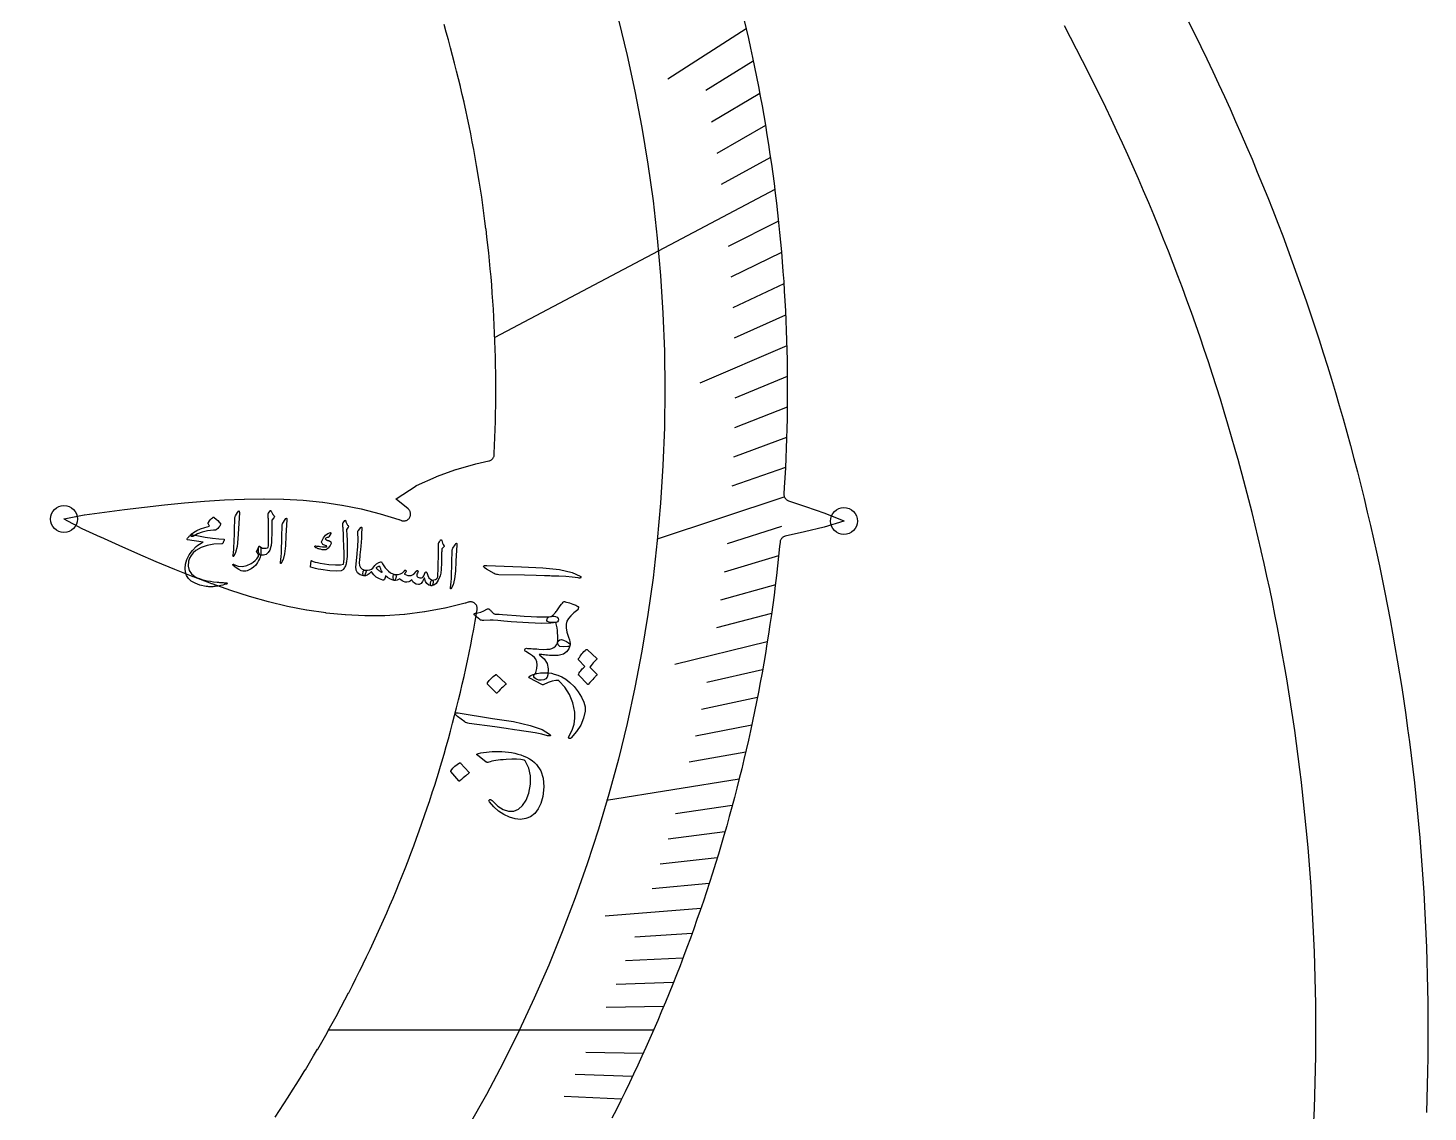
# Model space of a CAD drawing. Header units: millimetres. Extents: x -82 to 82, y -82 to 82.
# Drawn here: x 30.9 to 82.3, y -3 to 36.8 of the extents above; entities that cross this region are included whole.
import ezdxf

# ---------------------------------------------------------------- set-up
doc = ezdxf.new("R2010")
doc.units = ezdxf.units.MM
for name, color, linetype in [('CUT_INNER', 6, 'Continuous'), ('CUT_OUTER', 1, 'Continuous'), ('ENGRAVE', 7, 'Continuous'), ('ENGRAVE_FINE', 8, 'Continuous'), ('TEXT', 5, 'Continuous')]:
    doc.layers.add(name, color=color, linetype=linetype)

msp = doc.modelspace()

# ---------------------------------------------------------------- linework, layer by layer
at = {"layer": 'CUT_INNER'}
for points in [[(57.2262, 37.1231), (57.3085, 36.7718), (57.3886, 36.4199), (57.4666, 36.0675), (57.5425, 35.7147), (57.6161, 35.3613), (57.6876, 35.0076), (57.757, 34.6534), (57.8241, 34.2988), (57.8891, 33.9438), (57.9519, 33.5884), (58.0125, 33.2326), (58.0709, 32.8765), (58.1272, 32.52), (58.1812, 32.1632), (58.2331, 31.806), (58.2828, 31.4486), (58.3302, 31.0908), (58.3755, 30.7327), (58.4186, 30.3744), (58.4595, 30.0158), (58.4982, 29.657), (58.5347, 29.298), (58.5689, 28.9387), (58.601, 28.5792), (58.6309, 28.2196), (58.6585, 27.8597), (58.684, 27.4997), (58.7072, 27.1396), (58.7283, 26.7793), (58.7471, 26.4189), (58.7637, 26.0583), (58.7781, 25.6977), (58.7903, 25.337), (58.8002, 24.9763), (58.808, 24.6154), (58.8135, 24.2546), (58.8169, 23.8937), (58.818, 23.5328), (58.8169, 23.1719), (58.8135, 22.811), (58.808, 22.4502), (58.8003, 22.0893), (58.7903, 21.7286), (58.7781, 21.3679), (58.7637, 21.0073), (58.7472, 20.6467), (58.7283, 20.2863), (58.7073, 19.926), (58.6925, 19.6965), (58.6922, 19.6713), (58.6944, 19.6462), (58.6991, 19.6214), (58.7062, 19.5972), (58.7158, 19.5739), (58.7277, 19.5516), (58.7418, 19.5307), (58.7579, 19.5113), (58.7758, 19.4936), (58.7955, 19.4778), (58.8166, 19.4641), (58.8391, 19.4526), (58.8625, 19.4434), (59.4897, 19.2331), (59.4909, 19.2327), (60.1917, 18.9894), (60.1987, 18.9867), (60.8923, 18.6983), (60.897, 18.6961), (60.8918, 18.6942), (60.1736, 18.4752), (60.1663, 18.4733), (59.4451, 18.2999), (59.4438, 18.2996), (58.7422, 18.1387), (58.7191, 18.1323), (58.6967, 18.1236), (58.6752, 18.1128), (58.6549, 18.1), (58.6359, 18.0853), (58.6183, 18.0688), (58.6025, 18.0507), (58.5884, 18.0312), (58.5763, 18.0105), (58.5663, 17.9886), (58.5584, 17.966), (58.5527, 17.9426), (58.5492, 17.9188), (58.5348, 17.7676), (58.4983, 17.4086), (58.4597, 17.0497), (58.4188, 16.6912), (58.3757, 16.3328), (58.3304, 15.9748), (58.283, 15.617), (58.2333, 15.2596), (58.1815, 14.9024), (58.1274, 14.5456), (58.0712, 14.1891), (58.0128, 13.8329), (57.9522, 13.4772), (57.8894, 13.1218), (57.8244, 12.7668), (57.7573, 12.4122), (57.6879, 12.058), (57.6165, 11.7042), (57.5428, 11.3509), (57.467, 10.9981), (57.389, 10.6457), (57.3088, 10.2938), (57.2265, 9.9424), (57.1421, 9.5915), (57.0554, 9.2412), (56.9667, 8.8914), (56.8758, 8.5421), (56.7827, 8.1934), (56.6875, 7.8453), (56.5902, 7.4977), (56.4908, 7.1508), (56.3892, 6.8045), (56.2855, 6.4588), (56.1797, 6.1138), (56.0717, 5.7694), (55.9617, 5.4257), (55.8496, 5.0826), (55.7353, 4.7403), (55.6189, 4.3987), (55.5005, 4.0578), (55.38, 3.7176), (55.2573, 3.3781), (55.1326, 3.0395), (55.0059, 2.7016), (54.877, 2.3645), (54.7461, 2.0281), (54.6131, 1.6926), (54.4781, 1.3579), (54.341, 1.0241), (54.2019, 0.6911), (54.0607, 0.3589), (53.9175, 0.0277), (53.7723, -0.3027), (53.625, -0.6322), (53.4757, -0.9608), (53.3244, -1.2885), (53.1711, -1.6152), (53.0158, -1.941), (52.8585, -2.2658), (52.6992, -2.5896), (52.538, -2.9125), (52.3747, -3.2344)], [(40.0045, -3.1972), (40.1669, -2.9525), (40.1677, -2.9512), (40.3286, -2.7055), (40.3295, -2.7042), (40.4889, -2.4576), (40.4897, -2.4563), (40.6476, -2.2087), (40.6484, -2.2074), (40.8048, -1.9588), (40.8056, -1.9575), (40.9604, -1.7079), (40.9612, -1.7066), (41.1145, -1.4561), (41.1153, -1.4548), (41.267, -1.2034), (41.2678, -1.2021), (41.418, -0.9497), (41.4188, -0.9484), (41.5675, -0.6951), (41.5682, -0.6938), (41.7153, -0.4396), (41.7161, -0.4383), (41.8616, -0.1832), (41.8624, -0.1818), (42.0064, 0.0741), (42.0071, 0.0755), (42.1495, 0.3323), (42.1503, 0.3337), (42.2911, 0.5914), (42.2918, 0.5927), (42.431, 0.8513), (42.4318, 0.8527), (42.5694, 1.1121), (42.5701, 1.1134), (42.7062, 1.3737), (42.7069, 1.3751), (42.8413, 1.6362), (42.842, 1.6375), (42.9749, 1.8994), (42.9756, 1.9008), (43.1068, 2.1635), (43.1075, 2.1649), (43.2371, 2.4284), (43.2378, 2.4298), (43.3658, 2.6941), (43.3664, 2.6955), (43.4928, 2.9606), (43.4935, 2.962), (43.6182, 3.2279), (43.6189, 3.2293), (43.742, 3.4959), (43.7426, 3.4973), (43.8641, 3.7647), (43.8647, 3.7661), (43.9846, 4.0342), (43.9852, 4.0356), (44.1034, 4.3044), (44.104, 4.3058), (44.2205, 4.5754), (44.2211, 4.5768), (44.336, 4.8471), (44.3366, 4.8485), (44.4498, 5.1195), (44.4504, 5.1209), (44.562, 5.3926), (44.5625, 5.394), (44.6724, 5.6663), (44.673, 5.6678), (44.7812, 5.9408), (44.7818, 5.9422), (44.8883, 6.2159), (44.8889, 6.2173), (44.9937, 6.4916), (44.9943, 6.4931), (45.0974, 6.768), (45.098, 6.7695), (45.1994, 7.0451), (45.2, 7.0465), (45.2997, 7.3227), (45.3003, 7.3242), (45.3984, 7.601), (45.3989, 7.6024), (45.4952, 7.8798), (45.4957, 7.8813), (45.5904, 8.1593), (45.5909, 8.1607), (45.6839, 8.4393), (45.6844, 8.4408), (45.7756, 8.7199), (45.7761, 8.7214), (45.8657, 9.0011), (45.8661, 9.0025), (45.954, 9.2828), (45.9544, 9.2842), (46.0405, 9.565), (46.041, 9.5665), (46.1254, 9.8478), (46.1258, 9.8492), (46.2085, 10.131), (46.2089, 10.1325), (46.2898, 10.4148), (46.2902, 10.4163), (46.3694, 10.6991), (46.3698, 10.7006), (46.4473, 10.9838), (46.4477, 10.9853), (46.5234, 11.2691), (46.5238, 11.2706), (46.5978, 11.5548), (46.5982, 11.5563), (46.6704, 11.8409), (46.6708, 11.8424), (46.7413, 12.1275), (46.7416, 12.129), (46.8104, 12.4145), (46.8107, 12.416), (46.8777, 12.7019), (46.878, 12.7034), (46.9433, 12.9898), (46.9436, 12.9913), (47.0071, 13.278), (47.0074, 13.2795), (47.0691, 13.5666), (47.0694, 13.5681), (47.1294, 13.8556), (47.1297, 13.8571), (47.1878, 14.145), (47.1881, 14.1465), (47.2446, 14.4347), (47.2448, 14.4362), (47.2995, 14.7248), (47.2998, 14.7263), (47.3526, 15.0152), (47.3529, 15.0167), (47.404, 15.3059), (47.4043, 15.3074), (47.4265, 15.4377), (47.4294, 15.4621), (47.4299, 15.4866), (47.428, 15.5111), (47.4238, 15.5352), (47.4171, 15.5589), (47.4082, 15.5817), (47.3971, 15.6036), (47.384, 15.6243), (47.3688, 15.6436), (47.3518, 15.6613), (47.3332, 15.6773), (47.3131, 15.6913), (47.2917, 15.7034), (47.2692, 15.7132), (47.2459, 15.7209), (47.2219, 15.7262), (47.1976, 15.7291), (47.173, 15.7296), (47.1486, 15.7277), (47.1244, 15.7234), (47.1008, 15.7168), (46.9976, 15.6823), (46.9883, 15.6796), (46.2451, 15.4937), (46.2372, 15.492), (45.5008, 15.3574), (45.4934, 15.3563), (44.7634, 15.2674), (44.7563, 15.2668), (44.0325, 15.2207), (44.0255, 15.2204), (43.3077, 15.2149), (43.3009, 15.215), (42.5886, 15.2482), (42.5821, 15.2487), (41.8749, 15.3187), (41.8688, 15.3195), (41.1665, 15.4242), (41.1608, 15.4252), (40.4628, 15.5624), (40.4576, 15.5635), (39.7635, 15.7306), (39.759, 15.7318), (39.0683, 15.926), (39.0643, 15.9272), (38.3767, 16.1457), (38.3733, 16.1468), (37.6882, 16.3863), (37.6853, 16.3874), (37.0023, 16.6448), (37, 16.6457), (36.3186, 16.9178), (36.3168, 16.9185), (35.6366, 17.2021), (35.6353, 17.2027), (34.9564, 17.4949), (34.2767, 17.7941), (33.5978, 18.0986), (33.5966, 18.0992), (32.923, 18.4099), (32.9163, 18.4133), (32.2543, 18.7683), (32.2498, 18.771), (32.2552, 18.7724), (32.9915, 18.9199), (32.9988, 18.9211), (33.7336, 19.023), (33.7349, 19.0232), (34.4713, 19.1173), (35.2083, 19.2063), (35.9448, 19.2891), (35.9462, 19.2892), (36.6795, 19.3632), (36.6814, 19.3634), (37.4124, 19.4259), (37.4149, 19.4261), (38.1432, 19.4742), (38.1462, 19.4743), (38.8714, 19.5047), (38.875, 19.5048), (39.5964, 19.5142), (39.6006, 19.5142), (40.3179, 19.4996), (40.3226, 19.4994), (41.0353, 19.4578), (41.0406, 19.4574), (41.7483, 19.386), (41.754, 19.3853), (42.4566, 19.2817), (42.4626, 19.2806), (43.1596, 19.1423), (43.166, 19.1409), (43.8573, 18.9659), (43.8638, 18.9641), (44.5492, 18.7504), (44.5558, 18.7482), (44.6421, 18.7158), (44.6652, 18.7085), (44.6889, 18.7033), (44.713, 18.7005), (44.7372, 18.7001), (44.7614, 18.702), (44.7852, 18.7062), (44.8086, 18.7127), (44.8312, 18.7215), (44.8529, 18.7324), (44.8733, 18.7454), (44.8925, 18.7602), (44.9101, 18.7769), (44.926, 18.7952), (44.9401, 18.8149), (44.9522, 18.8359), (44.9622, 18.858), (44.97, 18.881), (44.9756, 18.9046), (44.9788, 18.9286), (44.9797, 18.9528), (44.9783, 18.977), (44.9745, 19.001), (44.9684, 19.0244), (44.96, 19.0472), (44.9495, 19.0691), (44.937, 19.0898), (44.9225, 19.1092), (44.9061, 19.1271), (44.8881, 19.1434), (44.4524, 19.5003), (44.4481, 19.5041), (44.4528, 19.5076), (45.1845, 19.9955), (45.189, 19.9982), (45.1937, 20.0005), (45.9175, 20.3243), (45.9265, 20.3279), (46.6479, 20.5858), (46.6556, 20.5882), (47.3753, 20.7944), (47.3825, 20.7962), (47.8572, 20.902), (47.8813, 20.9087), (47.9046, 20.9177), (47.9269, 20.929), (47.9479, 20.9425), (47.9675, 20.958), (47.9855, 20.9753), (48.0016, 20.9944), (48.0157, 21.015), (48.0278, 21.0369), (48.0375, 21.0599), (48.045, 21.0837), (48.05, 21.1082), (48.0525, 21.133), (48.0545, 21.1705), (48.0545, 21.172), (48.0681, 21.4654), (48.0681, 21.4669), (48.0798, 21.7604), (48.0799, 21.7619), (48.0898, 22.0554), (48.0898, 22.057), (48.098, 22.3505), (48.098, 22.3521), (48.1043, 22.6457), (48.1043, 22.6472), (48.1088, 22.9409), (48.1088, 22.9424), (48.1116, 23.2361), (48.1116, 23.2376), (48.1125, 23.5313), (48.1125, 23.5328), (48.1116, 23.8265), (48.1116, 23.828), (48.1088, 24.1217), (48.1088, 24.1232), (48.1043, 24.4169), (48.1043, 24.4184), (48.098, 24.712), (48.098, 24.7135), (48.0898, 25.0071), (48.0898, 25.0086), (48.0799, 25.3022), (48.0798, 25.3037), (48.0681, 25.5971), (48.0681, 25.5987), (48.0545, 25.892), (48.0545, 25.8936), (48.0392, 26.1868), (48.0391, 26.1884), (48.022, 26.4816), (48.0219, 26.4831), (48.003, 26.7762), (48.0029, 26.7777), (47.9822, 27.0706), (47.982, 27.0722), (47.9595, 27.365), (47.9594, 27.3665), (47.9351, 27.6592), (47.935, 27.6607), (47.9089, 27.9532), (47.9088, 27.9548), (47.8809, 28.2471), (47.8807, 28.2486), (47.851, 28.5408), (47.8509, 28.5423), (47.8194, 28.8343), (47.8192, 28.8359), (47.786, 29.1276), (47.7858, 29.1292), (47.7507, 29.4208), (47.7505, 29.4223), (47.7137, 29.7136), (47.7135, 29.7152), (47.6749, 30.0063), (47.6747, 30.0078), (47.6342, 30.2987), (47.634, 30.3002), (47.5918, 30.5908), (47.5916, 30.5924), (47.5476, 30.8827), (47.5474, 30.8842), (47.5016, 31.1743), (47.5014, 31.1758), (47.4538, 31.4657), (47.4536, 31.4672), (47.4043, 31.7567), (47.404, 31.7582), (47.3529, 32.0474), (47.3526, 32.0489), (47.2998, 32.3378), (47.2995, 32.3393), (47.2448, 32.6278), (47.2446, 32.6293), (47.1881, 32.9176), (47.1878, 32.9191), (47.1297, 33.2069), (47.1294, 33.2084), (47.0694, 33.4959), (47.0691, 33.4974), (47.0074, 33.7845), (47.0071, 33.786), (46.9436, 34.0728), (46.9433, 34.0743), (46.878, 34.3606), (46.8777, 34.3621), (46.8107, 34.6481), (46.8104, 34.6496), (46.7416, 34.9351), (46.7413, 34.9366), (46.6708, 35.2217), (46.6704, 35.2232), (46.5982, 35.5078), (46.5978, 35.5093), (46.5238, 35.7935), (46.5234, 35.795), (46.4477, 36.0787), (46.4473, 36.0802), (46.3698, 36.3635), (46.3694, 36.365), (46.2902, 36.6478), (46.2898, 36.6493), (46.2089, 36.9316)], [(78.1604, -3.3584), (78.1795, -2.8803), (78.1795, -2.8788), (78.1957, -2.4005), (78.1957, -2.399), (78.2089, -1.9207), (78.209, -1.9192), (78.2192, -1.4408), (78.2193, -1.4392), (78.2266, -0.9608), (78.2266, -0.9593), (78.231, -0.4808), (78.231, -0.4793), (78.2325, -0.0008), (78.2325, 0.0008), (78.231, 0.4793), (78.231, 0.4808), (78.2266, 0.9593), (78.2266, 0.9608), (78.2193, 1.4392), (78.2192, 1.4408), (78.209, 1.9192), (78.2089, 1.9207), (78.1957, 2.399), (78.1957, 2.4005), (78.1795, 2.8788), (78.1795, 2.8803), (78.1604, 3.3584), (78.1603, 3.3599), (78.1383, 3.8379), (78.1382, 3.8395), (78.1133, 4.3173), (78.1132, 4.3188), (78.0853, 4.7965), (78.0852, 4.798), (78.0544, 5.2755), (78.0543, 5.2771), (78.0206, 5.7544), (78.0205, 5.7559), (77.9838, 6.233), (77.9837, 6.2345), (77.9441, 6.7114), (77.944, 6.7129), (77.9014, 7.1895), (77.9013, 7.191), (77.8559, 7.6674), (77.8557, 7.6689), (77.8074, 8.1449), (77.8072, 8.1465), (77.7559, 8.6222), (77.7557, 8.6237), (77.7015, 9.0991), (77.7014, 9.1007), (77.6442, 9.5757), (77.6441, 9.5773), (77.584, 10.052), (77.5838, 10.0535), (77.5209, 10.5278), (77.5207, 10.5293), (77.4548, 11.0033), (77.4546, 11.0048), (77.3859, 11.4783), (77.3856, 11.4799), (77.314, 11.9529), (77.3137, 11.9545), (77.2392, 12.4271), (77.2389, 12.4286), (77.1615, 12.9008), (77.1612, 12.9023), (77.0809, 13.374), (77.0806, 13.3755), (76.9973, 13.8467), (76.9971, 13.8482), (76.9109, 14.3189), (76.9107, 14.3204), (76.8216, 14.7906), (76.8213, 14.7921), (76.7294, 15.2617), (76.7291, 15.2632), (76.6343, 15.7322), (76.634, 15.7337), (76.5364, 16.2021), (76.5361, 16.2036), (76.4355, 16.6714), (76.4352, 16.6729), (76.3318, 17.1401), (76.3314, 17.1416), (76.2252, 17.6081), (76.2248, 17.6096), (76.1157, 18.0755), (76.1153, 18.077), (76.0034, 18.5422), (76.003, 18.5437), (75.8882, 19.0082), (75.8878, 19.0097), (75.7701, 19.4735), (75.7697, 19.475), (75.6492, 19.938), (75.6488, 19.9395), (75.5254, 20.4018), (75.525, 20.4033), (75.3988, 20.8649), (75.3984, 20.8663), (75.2694, 21.3271), (75.269, 21.3286), (75.1371, 21.7886), (75.1367, 21.79), (75.002, 22.2492), (75.0015, 22.2506), (74.8641, 22.709), (74.8636, 22.7104), (74.7233, 23.1679), (74.7229, 23.1694), (74.5797, 23.6259), (74.5793, 23.6274), (74.4334, 24.0831), (74.4329, 24.0846), (74.2842, 24.5394), (74.2837, 24.5408), (74.1322, 24.9947), (74.1317, 24.9962), (73.9775, 25.4491), (73.977, 25.4506), (73.8199, 25.9025), (73.8194, 25.904), (73.6596, 26.355), (73.6591, 26.3565), (73.4965, 26.8065), (73.496, 26.8079), (73.3306, 27.2569), (73.3301, 27.2584), (73.162, 27.7064), (73.1615, 27.7078), (72.9906, 28.1548), (72.9901, 28.1562), (72.8165, 28.6021), (72.8159, 28.6035), (72.6396, 29.0484), (72.6391, 29.0498), (72.46, 29.4935), (72.4595, 29.4949), (72.2777, 29.9376), (72.2771, 29.939), (72.0926, 30.3805), (72.092, 30.3819), (71.9049, 30.8223), (71.9043, 30.8237), (71.7144, 31.2629), (71.7138, 31.2643), (71.5212, 31.7023), (71.5206, 31.7037), (71.3254, 32.1406), (71.3247, 32.142), (71.1268, 32.5776), (71.1262, 32.579), (70.9256, 33.0134), (70.9249, 33.0148), (70.7217, 33.448), (70.721, 33.4494), (70.5151, 33.8813), (70.5144, 33.8827), (70.3059, 34.3134), (70.3052, 34.3147), (70.094, 34.7441), (70.0933, 34.7455), (69.8795, 35.1735), (69.8788, 35.1749), (69.6624, 35.6016), (69.6617, 35.603), (69.4426, 36.0284), (69.4419, 36.0298), (69.2202, 36.4538), (69.2195, 36.4552), (68.9953, 36.8779)]]:
    msp.add_lwpolyline(points, dxfattribs=at)
at = {"layer": 'CUT_OUTER'}
msp.add_lwpolyline([(73.5567, 37.0262), (73.7825, 36.5741), (74.0055, 36.1207), (74.2257, 35.666), (74.4432, 35.2099), (74.6578, 34.7524), (74.8697, 34.2937), (75.0787, 33.8336), (75.2849, 33.3723), (75.4882, 32.9098), (75.6887, 32.4459), (75.8864, 31.9809), (76.0812, 31.5147), (76.2731, 31.0473), (76.4622, 30.5787), (76.6484, 30.1089), (76.8317, 29.6381), (77.0121, 29.1661), (77.1896, 28.693), (77.3642, 28.2188), (77.5359, 27.7436), (77.7047, 27.2673), (77.8705, 26.79), (78.0334, 26.3117), (78.1934, 25.8324), (78.3504, 25.3521), (78.5045, 24.8709), (78.6556, 24.3888), (78.8038, 23.9057), (78.949, 23.4217), (79.0912, 22.9368), (79.2305, 22.4511), (79.3668, 21.9645), (79.5, 21.4771), (79.6303, 20.9889), (79.7576, 20.4999), (79.8819, 20.0102), (80.0032, 19.5196), (80.1214, 19.0284), (80.2367, 18.5364), (80.3489, 18.0437), (80.4581, 17.5504), (80.5643, 17.0564), (80.6674, 16.5617), (80.7675, 16.0664), (80.8646, 15.5706), (80.9586, 15.0741), (81.0496, 14.577), (81.1375, 14.0795), (81.2223, 13.5813), (81.3041, 13.0827), (81.3829, 12.5836), (81.4586, 12.084), (81.5312, 11.584), (81.6007, 11.0835), (81.6672, 10.5826), (81.7306, 10.0813), (81.7909, 9.5796), (81.8482, 9.0776), (81.9023, 8.5752), (81.9534, 8.0725), (82.0014, 7.5695), (82.0463, 7.0662), (82.0881, 6.5626), (82.1268, 6.0588), (82.1624, 5.5548), (82.195, 5.0505), (82.2244, 4.5461), (82.2508, 4.0415), (82.274, 3.5367), (82.2942, 3.0318), (82.3112, 2.5268), (82.3252, 2.0217), (82.336, 1.5166), (82.3438, 1.0113), (82.3484, 0.5061), (82.35, 0.0008), (82.3485, -0.5045), (82.3438, -1.0098), (82.3361, -1.515), (82.3252, -2.0202), (82.3113, -2.5253), (82.2942, -3.0303)], dxfattribs=at)
at = {"layer": 'ENGRAVE'}
for points in [[(58.3574, 30.8786), (48.0747, 25.4377)], [(58.6847, 19.5755), (54.042, 18.0268)], [(57.05, 9.2193), (52.1809, 8.4324)], [(53.9054, 0), (41.9649, 0)]]:
    msp.add_lwpolyline(points, dxfattribs=at)
for centre, radius in [((0, 23.532), 54.3217), ((32.249, 18.7711), 0.4941), ((60.8978, 18.696), 0.4941)]:
    msp.add_circle(centre, radius, dxfattribs=at)
at = {"layer": 'ENGRAVE_FINE'}
for points in [[(57.3076, 36.7757), (54.4263, 34.9268)], [(57.5692, 35.5877), (55.8222, 34.5078)], [(57.8045, 34.4034), (56.0371, 33.3515)], [(58.014, 33.2235), (56.2268, 32.1999)], [(58.1982, 32.0483), (56.3916, 31.0535)], [(58.4921, 29.7147), (56.6486, 28.7782)], [(58.6029, 28.5572), (56.7417, 27.6503)], [(58.6902, 27.4065), (56.812, 26.5294)], [(58.7545, 26.2631), (56.8598, 25.4161)], [(58.7963, 25.1273), (55.6058, 23.7638)], [(58.8161, 23.9995), (56.8901, 23.2136)], [(58.8144, 22.8801), (56.8736, 22.1251)], [(58.7915, 21.7694), (56.8366, 21.0456)], [(58.7482, 20.6678), (56.7797, 19.9753)], [(58.6017, 18.4929), (56.6079, 17.8637)], [(58.4996, 17.4201), (56.494, 16.8229)], [(58.3788, 16.3575), (56.3621, 15.7924)], [(58.2398, 15.3052), (56.2126, 14.7724)], [(58.0831, 14.2635), (54.6806, 13.4279)], [(57.9092, 13.2325), (55.8628, 12.7649)], [(57.7184, 12.2124), (55.6634, 11.7776)], [(57.5114, 11.2034), (55.4483, 10.8015)], [(57.2884, 10.2057), (55.218, 9.8368)], [(56.7965, 8.2444), (54.7132, 7.9419)], [(56.5284, 7.281), (54.4396, 7.012)], [(56.2461, 6.3293), (54.1525, 6.0937)], [(55.95, 5.3894), (53.8522, 5.1874)], [(55.6405, 4.4613), (52.1302, 4.1799)], [(55.318, 3.5451), (53.2137, 3.4103)], [(54.9828, 2.6409), (52.8763, 2.5397)], [(54.6355, 1.7486), (52.5273, 1.6811)], [(54.2762, 0.8683), (52.1671, 0.8345)], [(53.5235, -0.8562), (51.4144, -0.8225)], [(53.1308, -1.7004), (51.0226, -1.6329)], [(52.7275, -2.5325), (50.621, -2.4314)]]:
    msp.add_lwpolyline(points, dxfattribs=at)
at = {"layer": 'TEXT'}
for points in [[(38.6281, 19.0125), (38.6577, 19.0535), (38.6784, 19.0664), (38.6904, 19.0511), (38.6937, 19.0077), (38.6616, 18.4113), (38.6409, 18.0454), (38.6055, 17.7558), (38.5553, 17.5428), (38.4904, 17.4061), (38.4807, 17.3955), (38.4727, 17.3903), (38.4665, 17.3903), (38.4619, 17.3956), (38.4587, 17.4033), (38.4571, 17.4129), (38.4569, 17.4244), (38.4583, 17.4378), (38.4738, 17.5418), (38.4853, 17.6528), (38.493, 17.7708), (38.4968, 17.8959), (38.4984, 17.9285), (38.5019, 18.0166), (38.5071, 18.1603), (38.5141, 18.3595), (38.5257, 18.802), (38.5279, 18.8252), (38.5323, 18.8464), (38.5388, 18.8654), (38.5474, 18.8822)], [(39.8389, 19.0857), (39.8444, 19.0836), (39.849, 19.0793), (39.8526, 19.0726), (39.8552, 19.0636), (39.8593, 19.05), (39.8677, 19.0317), (39.8802, 19.0088), (39.897, 18.9813), (39.9069, 18.9666), (39.9166, 18.9524), (39.9261, 18.9386), (39.9353, 18.9254), (39.9445, 18.9127), (39.9538, 18.9008), (39.9632, 18.8897), (39.9727, 18.8793), (39.9806, 18.8656), (39.9812, 18.8498), (39.9744, 18.8321), (39.9603, 18.8125), (39.884, 18.7281), (39.8824, 18.6952), (39.8814, 18.6548), (39.881, 18.6071), (39.8811, 18.5518), (39.8814, 18.4889), (39.8812, 18.4181), (39.8807, 18.3393), (39.8797, 18.2527), (39.8794, 18.1665), (39.8779, 18.0873), (39.8753, 18.015), (39.8716, 17.9496), (39.8669, 17.8911), (39.8614, 17.8395), (39.855, 17.7947), (39.8479, 17.7568), (39.8078, 17.6303), (39.7495, 17.5359), (39.6729, 17.4736), (39.5781, 17.4435), (39.5633, 17.4412), (39.549, 17.4398), (39.5354, 17.4392), (39.5223, 17.4395), (39.5098, 17.4404), (39.4978, 17.4419), (39.4864, 17.4439), (39.4755, 17.4464), (39.4457, 17.4615), (39.4223, 17.4893), (39.4055, 17.53), (39.3952, 17.5835), (39.391, 17.6398), (39.3924, 17.6888), (39.3995, 17.7305), (39.4123, 17.765), (39.4159, 17.7709), (39.4199, 17.7749), (39.4242, 17.777), (39.4289, 17.7773), (39.4345, 17.7758), (39.4393, 17.7733), (39.4434, 17.7696), (39.4466, 17.7648), (39.4746, 17.7393), (39.508, 17.7195), (39.5469, 17.7053), (39.5911, 17.6968), (39.6385, 17.6946), (39.6815, 17.6981), (39.7201, 17.7071), (39.7543, 17.7216), (39.7622, 17.7944), (39.7665, 17.9321), (39.7673, 18.1347), (39.7645, 18.4023), (39.7596, 18.6999), (39.759, 18.7394), (39.7575, 18.7769), (39.7551, 18.8124), (39.7518, 18.8458), (39.7497, 18.8626), (39.7482, 18.878), (39.7473, 18.8918), (39.7469, 18.9042), (39.7468, 18.9151), (39.7465, 18.9242), (39.7462, 18.9317), (39.7457, 18.9375), (39.7461, 18.9504), (39.7481, 18.9617), (39.7517, 18.9716), (39.7569, 18.98), (39.8203, 19.0762), (39.8248, 19.0808), (39.8294, 19.084), (39.8341, 19.0856), (39.8389, 19.0857)], [(37.7431, 18.3561), (37.5252, 18.3325), (37.3295, 18.2893), (37.1561, 18.2265), (37.0049, 18.1442), (36.9817, 18.1315), (36.9611, 18.1255), (36.9429, 18.1262), (36.9273, 18.1336), (36.9116, 18.1591), (36.9192, 18.1906), (36.9501, 18.2282), (37.0043, 18.2719), (37.1281, 18.3471), (37.2672, 18.4108), (37.4214, 18.463), (37.5908, 18.5039), (37.5551, 18.5779), (37.5491, 18.5959), (37.5475, 18.6133), (37.5504, 18.6301), (37.5579, 18.6462), (37.5997, 18.7054), (37.6371, 18.754), (37.6702, 18.7919), (37.6989, 18.8191), (37.7165, 18.8314), (37.7328, 18.8368), (37.7478, 18.8353), (37.7614, 18.827), (37.8388, 18.7667), (37.9031, 18.7115), (37.9544, 18.6613), (37.9927, 18.616), (37.9994, 18.6023), (38.0011, 18.5859), (37.9978, 18.5669), (37.9895, 18.5453), (37.9689, 18.5127), (37.9378, 18.4739), (37.8964, 18.4289), (37.8445, 18.3779), (37.8318, 18.371), (37.8107, 18.3651), (37.7811, 18.3602), (37.7431, 18.3561)], [(40.3688, 18.7543), (40.3984, 18.7953), (40.4191, 18.8082), (40.4311, 18.7929), (40.4344, 18.7495), (40.4023, 18.1531), (40.3816, 17.7871), (40.3462, 17.4976), (40.296, 17.2845), (40.2311, 17.1479), (40.2214, 17.1373), (40.2134, 17.1321), (40.2072, 17.1321), (40.2026, 17.1374), (40.1994, 17.1451), (40.1978, 17.1547), (40.1976, 17.1662), (40.199, 17.1796), (40.2145, 17.2836), (40.226, 17.3946), (40.2337, 17.5126), (40.2375, 17.6377), (40.2391, 17.6703), (40.2426, 17.7584), (40.2478, 17.9021), (40.2548, 18.1013), (40.2664, 18.5437), (40.2686, 18.567), (40.273, 18.5882), (40.2795, 18.6071), (40.2881, 18.624)], [(42.5984, 18.6984), (42.6081, 18.6707), (42.6186, 18.6442), (42.6299, 18.619), (42.6419, 18.595), (42.655, 18.5723), (42.6691, 18.5508), (42.6844, 18.5305), (42.7007, 18.5115), (42.7066, 18.5012), (42.7074, 18.4902), (42.7032, 18.4784), (42.6939, 18.4658), (42.64, 18.4002), (42.6347, 18.393), (42.6307, 18.3869), (42.6281, 18.3818), (42.6269, 18.3776), (42.6375, 18.1771), (42.6457, 17.996), (42.6517, 17.8345), (42.6553, 17.6925), (42.6565, 17.5702), (42.6551, 17.4677), (42.6511, 17.3851), (42.6446, 17.3223), (42.6271, 17.2047), (42.6195, 17.1677), (42.61, 17.1309), (42.5987, 17.0941), (42.5856, 17.0575), (42.5706, 17.021), (42.5534, 16.9847), (42.534, 16.9485), (42.5126, 16.9125), (42.4318, 16.8664), (42.2667, 16.8514), (42.0173, 16.8677), (41.6836, 16.9152), (41.58, 16.9343), (41.4846, 16.9546), (41.3973, 16.9761), (41.3181, 16.9989), (41.3113, 17.0031), (41.3067, 17.0086), (41.3045, 17.0152), (41.3045, 17.023), (41.3078, 17.0601), (41.3111, 17.0938), (41.3143, 17.1242), (41.3174, 17.1511), (41.3206, 17.175), (41.3238, 17.1962), (41.3271, 17.2146), (41.3304, 17.2302), (41.3327, 17.2389), (41.3366, 17.2434), (41.342, 17.2436), (41.349, 17.2397), (41.4026, 17.2144), (41.473, 17.1912), (41.5604, 17.1701), (41.6646, 17.1512), (41.9775, 17.1049), (42.2245, 17.0834), (42.4055, 17.0868), (42.5206, 17.115), (42.5312, 17.1881), (42.5361, 17.3231), (42.5351, 17.52), (42.5282, 17.7788), (42.5193, 18.0383), (42.5118, 18.2346), (42.5056, 18.3679), (42.5009, 18.438), (42.499, 18.4573), (42.4972, 18.4754), (42.4956, 18.4922), (42.494, 18.5078), (42.4926, 18.5219), (42.4913, 18.5346), (42.49, 18.5456), (42.4888, 18.5552), (42.4876, 18.5758), (42.4898, 18.5949), (42.4955, 18.6126), (42.5046, 18.6289), (42.5638, 18.7134), (42.5685, 18.719), (42.5731, 18.7224), (42.5778, 18.7237), (42.5824, 18.7229), (42.5876, 18.7189), (42.592, 18.7135), (42.5956, 18.7066), (42.5984, 18.6984)], [(37.1351, 18.1617), (37.4416, 18.1052), (37.7078, 18.0645), (37.9337, 18.0395), (38.1193, 18.0304), (38.125, 18.0303), (38.1298, 18.0292), (38.1337, 18.0271), (38.1367, 18.0241), (38.1387, 18.0204), (38.1395, 18.0161), (38.1392, 18.0111), (38.1377, 18.0056), (38.1297, 17.9844), (38.1221, 17.965), (38.115, 17.9473), (38.1083, 17.9314), (38.102, 17.9173), (38.0961, 17.905), (38.0906, 17.8945), (38.0855, 17.8857), (38.0755, 17.872), (38.0649, 17.8624), (38.0537, 17.8569), (38.0418, 17.8554), (37.757, 17.8463), (37.504, 17.8033), (37.2828, 17.7265), (37.0934, 17.6158), (36.9934, 17.5308), (36.9159, 17.4366), (36.861, 17.3332), (36.8287, 17.2207), (36.8167, 17.0383), (36.8534, 16.8827), (36.9389, 16.7539), (37.0731, 16.652), (37.1453, 16.6164), (37.2256, 16.584), (37.314, 16.5546), (37.4106, 16.5283), (37.5151, 16.505), (37.6274, 16.4845), (37.7475, 16.4668), (37.8753, 16.452), (37.9209, 16.4478), (37.9659, 16.4441), (38.0101, 16.4408), (38.0536, 16.4378), (38.0961, 16.4354), (38.1373, 16.4334), (38.1771, 16.4319), (38.2157, 16.4309), (38.2274, 16.4298), (38.2352, 16.4256), (38.2392, 16.4183), (38.2393, 16.4078), (38.2366, 16.3961), (38.2326, 16.3874), (38.2271, 16.3816), (38.2203, 16.3787), (38.1482, 16.3601), (38.0801, 16.3437), (38.016, 16.3294), (37.9559, 16.3173), (37.9, 16.3072), (37.8483, 16.299), (37.8009, 16.2925), (37.7577, 16.2879), (37.7175, 16.2857), (37.6784, 16.2843), (37.6405, 16.2836), (37.6037, 16.2837), (37.5681, 16.2849), (37.5334, 16.2874), (37.4997, 16.2913), (37.467, 16.2966), (37.2457, 16.3472), (37.0646, 16.4128), (36.9238, 16.4931), (36.8232, 16.5884), (36.7554, 16.6989), (36.715, 16.8223), (36.7019, 16.9584), (36.7162, 17.1073), (36.7669, 17.2872), (36.8496, 17.4568), (36.9642, 17.6162), (37.1107, 17.7653), (37.1658, 17.8088), (37.2268, 17.8493), (37.2939, 17.8868), (37.3669, 17.9212), (36.7866, 18.0122), (36.7735, 18.0202), (36.7693, 18.0319), (36.7739, 18.0472), (36.7872, 18.066), (36.8111, 18.0929), (36.8328, 18.117), (36.8522, 18.1383), (36.8694, 18.1569), (36.8843, 18.1727), (36.8969, 18.1853), (36.9073, 18.195), (36.9153, 18.2016), (36.9311, 18.2007), (36.973, 18.1937), (37.041, 18.1807), (37.1351, 18.1617)], [(42.0417, 18.2706), (42.0461, 18.2693), (42.0498, 18.2669), (42.0526, 18.2635), (42.0547, 18.2589), (42.055, 18.255), (42.0547, 18.2509), (42.0538, 18.2466), (42.0522, 18.242), (41.9829, 18.1223), (41.9748, 18.1103), (41.9669, 18.1013), (41.9591, 18.0954), (41.9515, 18.0926), (41.9201, 18.0885), (41.8927, 18.0811), (41.8695, 18.0702), (41.8504, 18.056), (41.8458, 18.0478), (41.8489, 18.0379), (41.8598, 18.0261), (41.8783, 18.0126), (41.891, 18.006), (41.9043, 17.9996), (41.918, 17.9934), (41.9322, 17.9875), (41.9471, 17.9817), (41.9628, 17.9762), (41.9792, 17.9708), (41.9965, 17.9657), (42.0536, 17.9313), (42.0654, 17.8763), (42.0318, 17.8008), (41.9529, 17.7047), (41.9221, 17.6772), (41.893, 17.6565), (41.8654, 17.6427), (41.8396, 17.6356), (41.812, 17.634), (41.7748, 17.6372), (41.7278, 17.6453), (41.6711, 17.6581), (41.6423, 17.6653), (41.6151, 17.6732), (41.5895, 17.6817), (41.5656, 17.691), (41.5432, 17.7004), (41.5223, 17.7096), (41.503, 17.7187), (41.4851, 17.7274), (41.4745, 17.7356), (41.4673, 17.7442), (41.4636, 17.7532), (41.4633, 17.7626), (41.4662, 17.7718), (41.4717, 17.7779), (41.4798, 17.7808), (41.4905, 17.7806), (41.5243, 17.7779), (41.5626, 17.7742), (41.6053, 17.7696), (41.6525, 17.764), (41.7405, 17.7535), (41.8097, 17.7486), (41.8601, 17.7493), (41.8917, 17.7555), (41.896, 17.7577), (41.8987, 17.7612), (41.8997, 17.7658), (41.899, 17.7716), (41.8974, 17.7753), (41.894, 17.7791), (41.8887, 17.7828), (41.8816, 17.7864), (41.8144, 17.8136), (41.7866, 17.8263), (41.7632, 17.8408), (41.7445, 17.857), (41.7303, 17.8751), (41.7191, 17.8955), (41.7136, 17.9156), (41.714, 17.9355), (41.7201, 17.9551), (41.784, 18.0843), (41.859, 18.1799), (41.9448, 18.242), (42.0417, 18.2706)], [(43.1573, 18.4634), (43.1631, 18.4699), (43.1681, 18.474), (43.1725, 18.4758), (43.1763, 18.4753), (43.1815, 18.4713), (43.1852, 18.4611), (43.1874, 18.4446), (43.188, 18.422), (43.1812, 18.2397), (43.1728, 18.0715), (43.1628, 17.9173), (43.1513, 17.7772), (43.1394, 17.6576), (43.129, 17.5505), (43.1199, 17.4557), (43.1122, 17.3732), (43.1057, 17.3032), (43.1003, 17.2455), (43.096, 17.2003), (43.0927, 17.1675), (43.0996, 17.0668), (43.136, 16.9881), (43.2022, 16.9314), (43.2979, 16.8966), (43.3243, 16.8853), (43.3394, 16.8659), (43.3431, 16.8384), (43.3355, 16.8027), (43.3158, 16.7476), (43.2977, 16.7089), (43.281, 16.6866), (43.2659, 16.6805), (43.1296, 16.7194), (43.0354, 16.7896), (42.9833, 16.8908), (42.9732, 17.0233), (42.9777, 17.0853), (42.9827, 17.1473), (42.9881, 17.2095), (42.9941, 17.2717), (43.0003, 17.3341), (43.0068, 17.3965), (43.0134, 17.4591), (43.0201, 17.5218), (43.0333, 17.6414), (43.0428, 17.7494), (43.0489, 17.8458), (43.0513, 17.9307), (43.0515, 18.0125), (43.0507, 18.0998), (43.0488, 18.1926), (43.0459, 18.291), (43.0462, 18.3085), (43.049, 18.3242), (43.0542, 18.338), (43.062, 18.3499)], [(46.0147, 17.8923), (46.0367, 17.929), (46.054, 17.9582), (46.0664, 17.9799), (46.074, 17.9939), (46.0796, 18.0027), (46.086, 18.0087), (46.0932, 18.0118), (46.1012, 18.012), (46.1098, 18.0091), (46.1165, 18.0036), (46.1212, 17.9952), (46.124, 17.984), (46.1364, 17.9296), (46.1533, 17.8797), (46.175, 17.8343), (46.2013, 17.7934), (46.2084, 17.7806), (46.209, 17.7671), (46.2031, 17.7531), (46.1907, 17.7386), (46.1268, 17.672), (46.1255, 17.6381), (46.1242, 17.6049), (46.1231, 17.5722), (46.122, 17.5402), (46.121, 17.5088), (46.1201, 17.4779), (46.1193, 17.4477), (46.1186, 17.418), (46.1118, 17.1436), (46.1008, 16.9299), (46.0856, 16.7769), (46.0663, 16.6847), (45.9959, 16.5226), (45.9183, 16.4067), (45.8334, 16.3369), (45.7413, 16.3133), (45.7389, 16.3137), (45.7365, 16.3141), (45.7341, 16.3144), (45.7317, 16.3148), (45.7194, 16.3304), (45.7148, 16.3627), (45.718, 16.4116), (45.7288, 16.4771), (45.7346, 16.5011), (45.744, 16.5178), (45.7569, 16.5273), (45.7733, 16.5294), (45.836, 16.5325), (45.89, 16.5471), (45.9353, 16.573), (45.9718, 16.6104), (45.9772, 16.661), (45.982, 16.7187), (45.9862, 16.7836), (45.9898, 16.8556), (45.9928, 16.9344), (45.9954, 17.0198), (45.9976, 17.1116), (45.9994, 17.2099), (46.0019, 17.3065), (46.0039, 17.3933), (46.0054, 17.4704), (46.0063, 17.5377), (46.007, 17.5953), (46.0078, 17.643), (46.0087, 17.6809), (46.0096, 17.709), (46.0059, 17.8494), (46.0072, 17.863), (46.0091, 17.8747), (46.0116, 17.8845), (46.0147, 17.8923)], [(39.449, 17.7645), (39.4638, 17.7336), (39.4747, 17.6975), (39.4817, 17.6561), (39.4849, 17.6094), (39.4848, 17.5612), (39.4816, 17.5124), (39.4752, 17.4632), (39.4657, 17.4135), (39.451, 17.3639), (39.4279, 17.3075), (39.3964, 17.2444), (39.3566, 17.1745), (39.291, 17.0804), (39.215, 17.0011), (39.1285, 16.9364), (39.0317, 16.8866), (38.98, 16.868), (38.9272, 16.856), (38.8732, 16.8507), (38.818, 16.852), (38.7532, 16.8691), (38.6728, 16.911), (38.5767, 16.9775), (38.4649, 17.0688), (38.4587, 17.0761), (38.4549, 17.0838), (38.4536, 17.0916), (38.4548, 17.0997), (38.4585, 17.1062), (38.4648, 17.1093), (38.4736, 17.1089), (38.485, 17.1051), (38.6457, 17.045), (38.8064, 17.0304), (38.9671, 17.0611), (39.1278, 17.1373), (39.2027, 17.1891), (39.2705, 17.2474), (39.3314, 17.3123), (39.3852, 17.3838), (39.3919, 17.3958), (39.3964, 17.4097), (39.3988, 17.4255), (39.3989, 17.4431), (39.3941, 17.4668), (39.381, 17.496), (39.3595, 17.5308), (39.3296, 17.5711), (39.3266, 17.5773), (39.326, 17.5846), (39.3278, 17.593), (39.3318, 17.6027), (39.4147, 17.7646), (39.4183, 17.7705), (39.4223, 17.7746), (39.4266, 17.7767), (39.4313, 17.7769), (39.4369, 17.7755), (39.4417, 17.7729), (39.4458, 17.7692), (39.449, 17.7645)], [(46.6137, 17.828), (46.6433, 17.869), (46.6641, 17.8818), (46.6761, 17.8666), (46.6793, 17.8232), (46.6472, 17.2267), (46.6265, 16.8608), (46.5911, 16.5713), (46.541, 16.3582), (46.476, 16.2215), (46.4664, 16.211), (46.4584, 16.2057), (46.4521, 16.2058), (46.4475, 16.211), (46.4443, 16.2187), (46.4427, 16.2283), (46.4426, 16.2398), (46.444, 16.2533), (46.4594, 16.3573), (46.4709, 16.4683), (46.4786, 16.5863), (46.4825, 16.7113), (46.4841, 16.7439), (46.4875, 16.832), (46.4927, 16.9757), (46.4997, 17.175), (46.5113, 17.6174), (46.5136, 17.6407), (46.5179, 17.6618), (46.5244, 17.6808), (46.5331, 17.6976)], [(43.8903, 17.2014), (43.8974, 17.2027), (43.9033, 17.2019), (43.9079, 17.1987), (43.9112, 17.1933), (43.9485, 17.1225), (43.9934, 17.0523), (44.0456, 16.9829), (44.1054, 16.9143), (44.1729, 16.8506), (44.2465, 16.7988), (44.3262, 16.7591), (44.412, 16.7314), (44.4312, 16.7238), (44.4438, 16.7101), (44.4496, 16.6904), (44.4487, 16.6646), (44.4357, 16.5967), (44.4199, 16.5492), (44.4013, 16.5221), (44.3799, 16.5153), (44.2986, 16.535), (44.2181, 16.57), (44.1383, 16.6201), (44.0592, 16.6855), (44.044, 16.6266), (44.0304, 16.5825), (44.0184, 16.5531), (44.0079, 16.5386), (43.9966, 16.5316), (43.9848, 16.5273), (43.9724, 16.5254), (43.9595, 16.5261), (43.8331, 16.5683), (43.722, 16.6331), (43.6262, 16.7205), (43.5457, 16.8304), (43.5425, 16.8344), (43.5386, 16.8358), (43.5339, 16.8345), (43.5286, 16.8305), (43.4571, 16.7603), (43.3895, 16.7119), (43.3258, 16.6853), (43.2659, 16.6805), (43.2541, 16.6847), (43.2451, 16.6934), (43.2389, 16.7066), (43.2355, 16.7243), (43.2323, 16.776), (43.2355, 16.8188), (43.2449, 16.8526), (43.2607, 16.8776), (43.2707, 16.8869), (43.2802, 16.8931), (43.2893, 16.8964), (43.2979, 16.8966), (43.4013, 16.8914), (43.4846, 16.9021), (43.5479, 16.9286), (43.5911, 16.9709), (43.6613, 17.0596), (43.7346, 17.1275), (43.8109, 17.1748), (43.8903, 17.2014)], [(43.8544, 17.0251), (43.8519, 17.0285), (43.8485, 17.0309), (43.8439, 17.0322), (43.8383, 17.0324), (43.8033, 17.0273), (43.773, 17.0182), (43.7472, 17.005), (43.7261, 16.9877), (43.7206, 16.9804), (43.7185, 16.9735), (43.7198, 16.967), (43.7246, 16.9609), (43.7441, 16.9402), (43.7649, 16.9203), (43.7868, 16.9013), (43.81, 16.8832), (43.8344, 16.866), (43.8599, 16.8497), (43.8867, 16.8344), (43.9147, 16.8198), (43.922, 16.8169), (43.9278, 16.8154), (43.9322, 16.8154), (43.9351, 16.8168), (43.9365, 16.8194), (43.9363, 16.8228), (43.9346, 16.827), (43.9312, 16.8321), (43.9217, 16.8514), (43.912, 16.8721), (43.9023, 16.8942), (43.8924, 16.9176), (43.8826, 16.9425), (43.873, 16.9687), (43.8636, 16.9962), (43.8544, 17.0251)], [(47.7745, 16.9324), (47.6859, 16.992), (47.6577, 17.034), (47.6898, 17.0585), (47.7822, 17.0655), (49.0553, 17.0105), (49.8367, 16.9775), (50.4557, 16.9121), (50.9121, 16.8122), (51.2057, 16.6767), (51.2284, 16.656), (51.2398, 16.6388), (51.2399, 16.6252), (51.2288, 16.615), (51.2124, 16.6079), (51.192, 16.604), (51.1674, 16.6034), (51.1387, 16.6059), (50.9163, 16.636), (50.6791, 16.6576), (50.4271, 16.6709), (50.1601, 16.6759), (50.0906, 16.6785), (49.9024, 16.6838), (49.5957, 16.6921), (49.1705, 16.7037), (48.2266, 16.7243), (48.1769, 16.7289), (48.1317, 16.7377), (48.0911, 16.751), (48.055, 16.7686)], [(44.7425, 16.859), (44.752, 16.8709), (44.7616, 16.8801), (44.7714, 16.8865), (44.7815, 16.89), (44.7911, 16.8906), (44.7996, 16.888), (44.807, 16.8821), (44.8133, 16.873), (44.817, 16.8616), (44.8164, 16.8487), (44.8117, 16.8342), (44.8027, 16.8182), (44.7967, 16.8103), (44.7908, 16.8021), (44.7851, 16.7936), (44.7794, 16.7848), (44.7735, 16.7759), (44.7672, 16.767), (44.7605, 16.7582), (44.7533, 16.7494), (44.8825, 16.6952), (44.997, 16.693), (45.0969, 16.7431), (45.1822, 16.8453), (45.1915, 16.8573), (45.2007, 16.8665), (45.2097, 16.873), (45.2187, 16.8767), (45.2284, 16.8774), (45.2369, 16.8752), (45.2444, 16.8701), (45.2509, 16.8621), (45.2551, 16.852), (45.2557, 16.8405), (45.2527, 16.8278), (45.2462, 16.8137), (45.2286, 16.78), (45.2161, 16.7513), (45.2086, 16.7278), (45.2062, 16.7093), (45.2105, 16.6818), (45.2249, 16.658), (45.2494, 16.638), (45.284, 16.6216), (45.3226, 16.611), (45.3568, 16.6084), (45.3868, 16.6138), (45.4124, 16.6271), (45.4366, 16.6516), (45.4622, 16.6903), (45.4894, 16.7432), (45.5181, 16.8102), (45.522, 16.8182), (45.5286, 16.8234), (45.5378, 16.8257), (45.5497, 16.8251), (45.5615, 16.8222), (45.5706, 16.8171), (45.5769, 16.8101), (45.5805, 16.801), (45.6127, 16.6954), (45.6559, 16.6149), (45.7103, 16.5595), (45.7757, 16.5291), (45.7891, 16.521), (45.7987, 16.506), (45.8045, 16.4843), (45.8066, 16.4558), (45.8065, 16.4253), (45.8035, 16.398), (45.7976, 16.3738), (45.7888, 16.3529), (45.7781, 16.3341), (45.767, 16.3212), (45.7555, 16.3141), (45.7437, 16.313), (45.654, 16.3415), (45.582, 16.3977), (45.5276, 16.4817), (45.4908, 16.5934), (45.4891, 16.5992), (45.4865, 16.6014), (45.4831, 16.6001), (45.4788, 16.5952), (45.4465, 16.5302), (45.4171, 16.4774), (45.3909, 16.4366), (45.3676, 16.408), (45.344, 16.3887), (45.3192, 16.3753), (45.2931, 16.368), (45.2658, 16.3667), (45.1866, 16.3838), (45.1205, 16.4171), (45.0676, 16.4665), (45.0277, 16.5321), (44.9711, 16.4911), (44.911, 16.4647), (44.8476, 16.453), (44.7809, 16.4558), (44.7186, 16.471), (44.6661, 16.4967), (44.6235, 16.533), (44.5907, 16.5797), (44.537, 16.5458), (44.4836, 16.5238), (44.4304, 16.5138), (44.3775, 16.5156), (44.3584, 16.5287), (44.3469, 16.5613), (44.3428, 16.6133), (44.3461, 16.6847), (44.3519, 16.7058), (44.3644, 16.7206), (44.3836, 16.7293), (44.4096, 16.7317), (44.5204, 16.7328), (44.6129, 16.7543), (44.6869, 16.7964), (44.7425, 16.859)], [(48.5315, 15.2499), (48.8585, 15.2265), (49.1496, 15.2077), (49.4046, 15.1934), (49.6235, 15.1834), (49.8061, 15.1779), (49.952, 15.1767), (50.0611, 15.1798), (50.1336, 15.1871), (50.2276, 15.1998), (50.3026, 15.1932), (50.3588, 15.1674), (50.3959, 15.1223), (50.412, 15.0716), (50.4052, 15.0294), (50.3756, 14.9957), (50.323, 14.9706), (50.1341, 14.9432), (49.7959, 14.9386), (49.3087, 14.9576), (48.6724, 15.0007), (48.3995, 15.0246), (48.1813, 15.0424), (48.018, 15.0538), (47.9094, 15.0588), (47.6653, 15.0467), (47.6226, 15.0471), (47.5847, 15.0523), (47.5516, 15.0623), (47.5233, 15.077), (47.4574, 15.1315), (47.4063, 15.1739), (47.3703, 15.2043), (47.3492, 15.2226), (47.3195, 15.2577), (47.3113, 15.2841), (47.3245, 15.3017), (47.3593, 15.3106), (47.455, 15.3211), (47.5579, 15.3498), (47.6678, 15.397), (47.7847, 15.4627), (47.8077, 15.4745), (47.8293, 15.4778), (47.8494, 15.4725), (47.8681, 15.4587), (47.89, 15.4378), (47.9105, 15.4182), (47.9295, 15.3997), (47.9471, 15.3824), (47.9633, 15.3663), (47.978, 15.3513), (47.9912, 15.3375), (48.003, 15.325), (48.0235, 15.3063), (48.0448, 15.2926), (48.0669, 15.2837), (48.0899, 15.2798), (48.1411, 15.2777), (48.2317, 15.2719), (48.3619, 15.2627), (48.5315, 15.2499)], [(49.9886, 15.0433), (49.9936, 15.1041), (50.0169, 15.1488), (50.0584, 15.1773), (50.1183, 15.1896), (50.1477, 15.1949), (50.1781, 15.2099), (50.2094, 15.2347), (50.2417, 15.2692), (50.2593, 15.2914), (50.2789, 15.3158), (50.3004, 15.3426), (50.324, 15.3717), (50.349, 15.4033), (50.3747, 15.4374), (50.401, 15.4741), (50.4281, 15.5133), (50.4787, 15.5865), (50.5208, 15.6439), (50.5545, 15.6856), (50.5798, 15.7114), (50.601, 15.7283), (50.6219, 15.738), (50.6422, 15.7405), (50.6621, 15.7357), (50.8117, 15.6905), (50.9393, 15.6465), (51.0447, 15.6038), (51.128, 15.5625), (51.1381, 15.5536), (51.1444, 15.5412), (51.1468, 15.5254), (51.1455, 15.5063), (51.1408, 15.4826), (51.1348, 15.4638), (51.1277, 15.4499), (51.1194, 15.4408), (50.9785, 15.3283), (50.8649, 15.2201), (50.7784, 15.1157), (50.7193, 15.0151), (50.692, 14.9078), (50.6941, 14.7743), (50.7253, 14.6141), (50.7855, 14.4271), (50.8152, 14.3364), (50.834, 14.2589), (50.842, 14.1947), (50.8393, 14.1439), (50.8307, 14.1207), (50.8145, 14.1029), (50.7908, 14.0905), (50.7596, 14.0836), (50.5859, 14.0725), (50.4649, 14.0931), (50.3966, 14.1452), (50.3808, 14.2286), (50.3866, 14.3136), (50.3887, 14.4013), (50.3872, 14.4915), (50.3821, 14.5843), (50.3729, 14.6794), (50.3593, 14.7765), (50.3413, 14.8756), (50.3188, 14.9766), (50.1761, 14.9699), (50.0735, 14.9789), (50.011, 15.0033), (49.9886, 15.0433)], [(49.1795, 13.9823), (49.1928, 14.0028), (49.2125, 14.0163), (49.2388, 14.0226), (49.2716, 14.0218), (49.2943, 14.0205), (49.3257, 14.0186), (49.3659, 14.0159), (49.4149, 14.0125), (49.4723, 14.0085), (49.5379, 14.0039), (49.6116, 13.9987), (49.6934, 13.993), (49.8499, 13.9841), (49.982, 13.9852), (50.0896, 13.9965), (50.1727, 14.0178), (50.2408, 14.0504), (50.2982, 14.0964), (50.3449, 14.1558), (50.3808, 14.2286), (50.4176, 14.296), (50.466, 14.334), (50.5261, 14.3427), (50.598, 14.322), (50.7083, 14.2698), (50.7854, 14.2236), (50.8294, 14.1833), (50.8402, 14.1491), (50.7928, 14.0006), (50.7121, 13.8874), (50.5984, 13.8096), (50.4517, 13.7673), (50.4072, 13.7628), (50.3598, 13.7591), (50.3096, 13.7563), (50.2566, 13.7545), (50.2007, 13.7542), (50.1415, 13.7563), (50.0792, 13.7606), (50.0137, 13.7673), (49.9502, 13.7746), (49.8937, 13.7808), (49.8442, 13.786), (49.8018, 13.7902), (49.7672, 13.7935), (49.741, 13.7962), (49.7232, 13.7982), (49.7139, 13.7995), (49.7095, 13.8), (49.7067, 13.7996), (49.7052, 13.7982), (49.7053, 13.7959), (49.7071, 13.7926), (49.711, 13.7882), (49.717, 13.7827), (49.7252, 13.7762), (49.8882, 13.6374), (49.9931, 13.4703), (50.0397, 13.275), (50.0276, 13.0521), (49.9978, 12.9624), (49.9462, 12.8987), (49.8729, 12.8611), (49.7781, 12.8495), (49.6959, 12.8571), (49.6283, 12.8736), (49.5751, 12.899), (49.5364, 12.9331), (49.5122, 12.97), (49.5025, 13.0037), (49.5073, 13.0344), (49.5267, 13.062), (49.55, 13.0845), (49.5676, 13.1049), (49.5794, 13.1232), (49.5854, 13.1395), (49.621, 13.2849), (49.6315, 13.4138), (49.6173, 13.5258), (49.5782, 13.6209), (49.534, 13.6807), (49.4584, 13.7485), (49.3512, 13.8244), (49.2126, 13.9081), (49.1907, 13.9225), (49.1778, 13.9396), (49.1741, 13.9596), (49.1795, 13.9823)], [(51.1526, 13.5992), (51.1475, 13.6069), (51.1454, 13.6168), (51.1464, 13.6288), (51.1505, 13.6429), (51.1792, 13.6907), (51.2094, 13.7366), (51.2412, 13.7805), (51.2745, 13.8224), (51.3098, 13.8627), (51.3474, 13.9016), (51.3874, 13.9391), (51.4296, 13.9752), (51.4417, 13.9814), (51.4535, 13.983), (51.4651, 13.9798), (51.4765, 13.9719), (51.8157, 13.646), (51.8195, 13.638), (51.8175, 13.6278), (51.8098, 13.6152), (51.7964, 13.6003), (51.7848, 13.5905), (51.7683, 13.5742), (51.7469, 13.5512), (51.7206, 13.5217), (51.689, 13.4854), (51.6517, 13.442), (51.6087, 13.3916), (51.5599, 13.3342), (51.8195, 13.0738), (51.8268, 13.0627), (51.8267, 13.0503), (51.819, 13.0367), (51.8037, 13.0219), (51.7906, 13.0091), (51.7706, 12.9887), (51.7437, 12.9608), (51.71, 12.9254), (51.6693, 12.8819), (51.6215, 12.8296), (51.5665, 12.7685), (51.5042, 12.6988), (51.4949, 12.6922), (51.4866, 12.6902), (51.4792, 12.6928), (51.4727, 12.7), (51.1558, 13.0337), (51.1508, 13.0415), (51.1489, 13.0514), (51.1501, 13.0634), (51.1543, 13.0775), (51.177, 13.1185), (51.2016, 13.1577), (51.2282, 13.1952), (51.2567, 13.2309), (51.2868, 13.265), (51.3182, 13.2976), (51.351, 13.3285), (51.385, 13.3579)], [(47.8109, 12.7085), (47.806, 12.7161), (47.8041, 12.7255), (47.8053, 12.7367), (47.8096, 12.7499), (47.8707, 12.8359), (47.9393, 12.9146), (48.0154, 12.9861), (48.0991, 13.0504), (48.1109, 13.0559), (48.1217, 13.0571), (48.1317, 13.0539), (48.1407, 13.0465), (48.474, 12.73), (48.4813, 12.7193), (48.481, 12.7076), (48.4732, 12.6951), (48.4579, 12.6816), (48.4447, 12.67), (48.4246, 12.6514), (48.3977, 12.626), (48.3638, 12.5938), (48.323, 12.554), (48.2749, 12.5063), (48.2196, 12.4506), (48.1571, 12.387), (48.1472, 12.3789), (48.1385, 12.3757), (48.131, 12.3775), (48.1245, 12.3842)], [(50.8819, 10.7392), (50.8675, 10.7256), (50.8534, 10.716), (50.8396, 10.7105), (50.8262, 10.7091), (50.8159, 10.7106), (50.8065, 10.7154), (50.7978, 10.7235), (50.79, 10.7348), (50.7863, 10.7454), (50.7864, 10.7577), (50.7903, 10.7719), (50.798, 10.7879), (50.9107, 11.0173), (50.9831, 11.2424), (51.0155, 11.4628), (51.0077, 11.6779), (50.9338, 12.0238), (50.814, 12.3296), (50.649, 12.5953), (50.4393, 12.8206), (50.4351, 12.824), (50.4314, 12.827), (50.4283, 12.8295), (50.4258, 12.8316), (50.4235, 12.8332), (50.4211, 12.8346), (50.4187, 12.8356), (50.4162, 12.8363), (50.3107, 12.8416), (50.1818, 12.8177), (50.0295, 12.7651), (49.8536, 12.6841), (49.8432, 12.682), (49.8345, 12.6816), (49.8275, 12.6828), (49.8221, 12.6856), (49.3374, 12.944), (49.3216, 12.9642), (49.3405, 12.9894), (49.3944, 13.0198), (49.483, 13.0554), (49.6141, 13.0948), (49.7544, 13.1186), (49.9039, 13.1269), (50.0628, 13.1194), (50.1506, 13.1061), (50.2578, 13.0775), (50.3842, 13.0334), (50.5298, 12.9738), (50.6822, 12.8897), (50.8338, 12.7707), (50.9844, 12.6168), (51.1337, 12.4274), (51.2595, 12.2297), (51.3438, 12.0451), (51.3869, 11.8738), (51.3888, 11.7164), (51.3321, 11.4515), (51.2286, 11.1998), (51.0785, 10.9622), (50.8819, 10.7392)], [(46.7082, 11.5195), (46.627, 11.5889), (46.6038, 11.6338), (46.6384, 11.6544), (46.7311, 11.6509), (47.9896, 11.4508), (48.7621, 11.3288), (49.3696, 11.1931), (49.8116, 11.0418), (50.0878, 10.8736), (50.108, 10.8505), (50.1173, 10.8321), (50.1159, 10.8185), (50.1036, 10.8097), (50.0866, 10.8045), (50.0658, 10.803), (50.0413, 10.8052), (50.0131, 10.811), (49.7957, 10.8663), (49.5625, 10.9148), (49.3135, 10.9567), (49.0489, 10.9922), (48.9801, 11.0028), (48.7938, 11.0296), (48.4901, 11.0728), (48.0689, 11.1329), (47.1336, 11.2612), (47.0847, 11.2713), (47.0409, 11.2853), (47.002, 11.3031), (46.9681, 11.3247)], [(46.4649, 9.4949), (46.4605, 9.5027), (46.4593, 9.5121), (46.4613, 9.5232), (46.4665, 9.5358), (46.5332, 9.6164), (46.607, 9.6892), (46.6877, 9.7544), (46.7755, 9.8118), (46.7876, 9.8163), (46.7985, 9.8167), (46.8082, 9.8129), (46.8166, 9.8049), (47.1275, 9.4678), (47.1339, 9.4567), (47.1329, 9.4453), (47.1243, 9.4334), (47.1081, 9.4212), (47.0941, 9.4107), (47.0728, 9.3938), (47.0442, 9.3706), (47.0083, 9.3412), (46.9649, 9.3049), (46.9137, 9.2612), (46.8548, 9.2102), (46.7882, 9.1519), (46.7778, 9.1446), (46.7689, 9.1421), (46.7615, 9.1444), (46.7555, 9.1514)], [(47.4697, 10.1644), (47.5653, 10.1813), (47.6642, 10.1962), (47.7666, 10.209), (47.8724, 10.2196), (47.9821, 10.2274), (48.0961, 10.2315), (48.2144, 10.2318), (48.3371, 10.2285), (48.4582, 10.2215), (48.5769, 10.2092), (48.6931, 10.1917), (48.8069, 10.1689), (48.9185, 10.1407), (49.0283, 10.1069), (49.1361, 10.0676), (49.2422, 10.0227), (49.3509, 9.9664), (49.4485, 9.9036), (49.5348, 9.8343), (49.6098, 9.7583), (49.764, 9.5269), (49.8533, 9.2525), (49.8772, 8.9355), (49.8347, 8.5768), (49.7659, 8.3284), (49.6676, 8.1225), (49.5403, 7.9593), (49.3845, 7.8391), (49.2101, 7.7676), (49.0238, 7.74), (48.8255, 7.756), (48.6154, 7.8154), (48.4045, 7.9146), (48.2122, 8.0421), (48.0384, 8.1977), (47.8826, 8.381), (47.8665, 8.4073), (47.86, 8.4298), (47.8632, 8.4486), (47.8761, 8.4637), (47.8966, 8.475), (47.9197, 8.4728), (47.9453, 8.457), (47.9734, 8.4277), (48.1798, 8.2288), (48.3811, 8.0982), (48.578, 8.0367), (48.7706, 8.0452), (48.9457, 8.1178), (49.0962, 8.2517), (49.2215, 8.4469), (49.321, 8.7035), (49.3847, 9.0304), (49.3847, 9.3376), (49.3212, 9.6243), (49.1948, 9.8898), (49.1894, 9.896), (49.1806, 9.9018), (49.1683, 9.9072), (49.1526, 9.9123), (49.0255, 9.9397), (48.8724, 9.9536), (48.6935, 9.9541), (48.4886, 9.9415), (48.3844, 9.9315), (48.2871, 9.9209), (48.1966, 9.9099), (48.1131, 9.8983), (48.0367, 9.8858), (47.9677, 9.872), (47.906, 9.8569), (47.8516, 9.8404), (47.8236, 9.8332), (47.7992, 9.8316), (47.7785, 9.8356), (47.7613, 9.8451), (47.4342, 10.0959), (47.4166, 10.1156), (47.4166, 10.1336), (47.4343, 10.1498), (47.4697, 10.1644)]]:
    msp.add_lwpolyline(points, close=True, dxfattribs=at)

doc.saveas('drawing.dxf')
